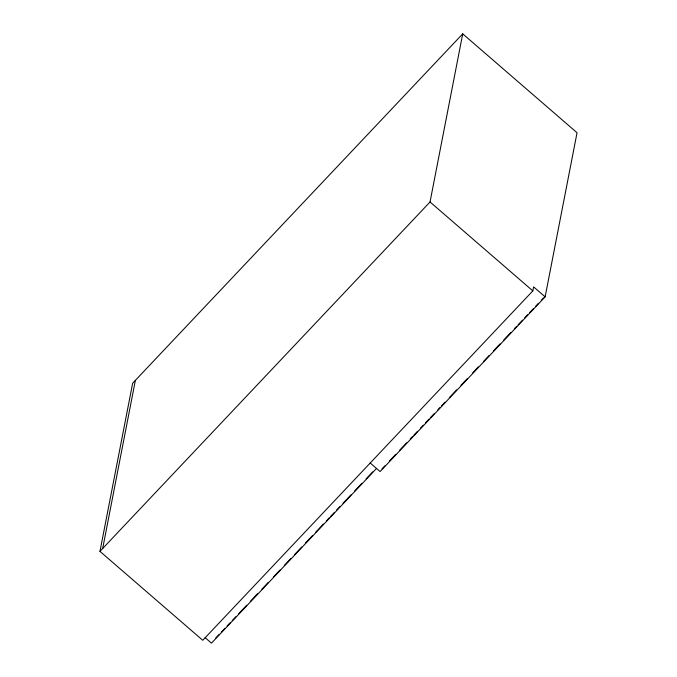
<?xml version="1.0" encoding="UTF-8"?>
<svg xmlns="http://www.w3.org/2000/svg" width="677" height="677" viewBox="0 0 677 677"><rect width="100%" height="100%" fill="white"/><g stroke="black" fill="none" stroke-linecap="round" stroke-linejoin="round"><path stroke-width="1.02" d="M545.137 296.856L533.611 286.879L532.833 290.882L202.753 640.281L99.959 551.374L132.641 383.25L462.721 33.85L577.041 132.734L545.137 296.856L380.102 471.556L370.158 462.958M102.684 548.488L135.366 380.364M99.959 551.374L430.039 201.974L462.721 33.85M215.565 638.208L219.187 634.374M221.362 632.073L224.976 628.239M227.15 625.946L230.045 622.874M232.219 620.581L235.841 616.747M238.736 613.684L246.699 605.255M250.321 601.421L257.556 593.754M261.906 589.159L268.422 582.262M273.483 576.897L279.999 570M284.348 565.405L290.865 558.508M294.478 554.675L301.722 547.008M305.344 543.174L312.579 535.515M315.474 532.452L323.437 524.023M326.339 520.952L329.234 517.888M330.681 516.356L334.303 512.523M336.469 510.221L340.091 506.396M342.985 503.324L350.948 494.895M354.57 491.07L361.814 483.403M366.155 478.808L372.672 471.911M376.514 468.45L211.469 643.15L205.114 637.658M382.048 468.839L384.942 465.776M389.283 461.181L395.8 454.284M399.422 450.45L406.657 442.783M410.279 438.958L412.454 436.657M413.901 435.125L417.523 431.291M420.417 428.228L423.311 425.164M425.486 422.863L429.1 419.029M430.547 417.497L434.169 413.664M437.791 409.839L439.957 407.537M441.412 406.005L445.026 402.172M449.376 397.577L456.611 389.91M460.952 385.315L467.468 378.418M472.538 373.052L478.326 366.926M483.395 361.56L489.192 355.425M493.533 350.83L500.049 343.933M503.671 340.099L510.907 332.441M514.528 328.607L516.695 326.306M518.15 324.774L522.492 320.179M524.667 317.877L527.561 314.813M529.727 312.512L533.349 308.678M535.524 306.385L538.418 303.321M541.312 300.25L543.487 297.956M430.039 201.974L532.833 290.882"/></g></svg>
